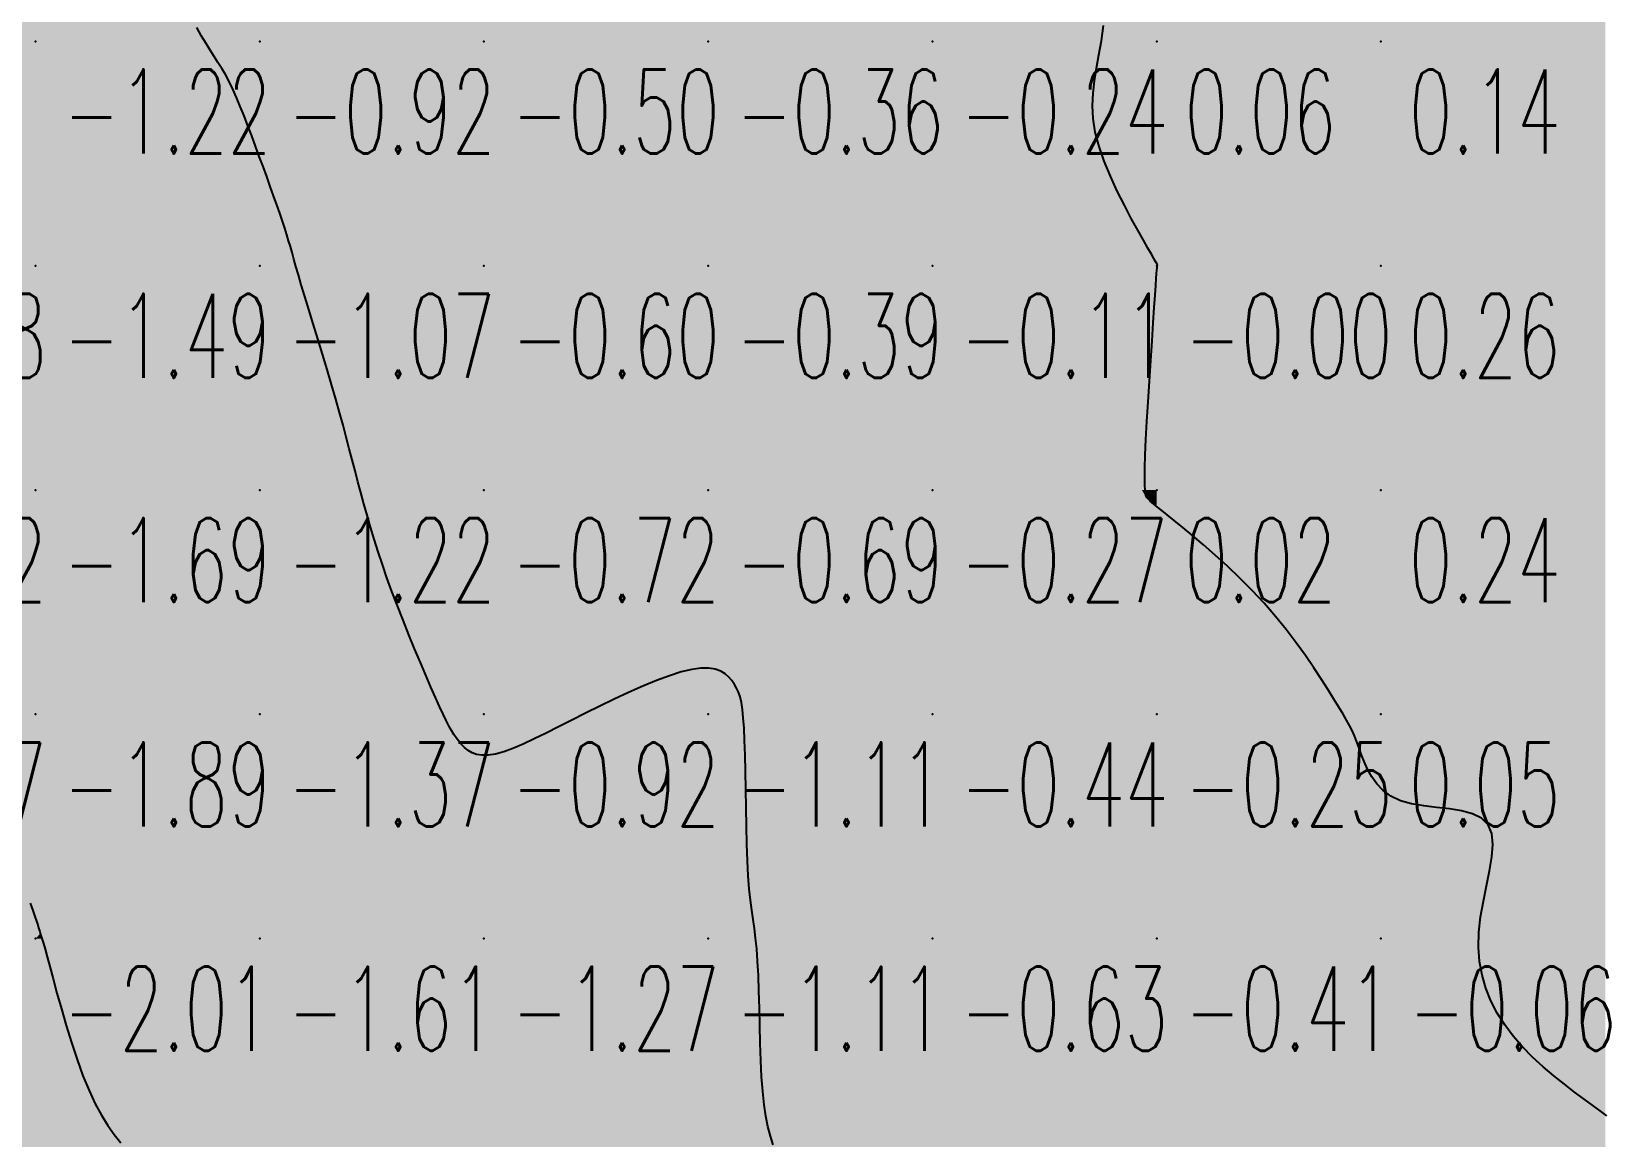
# Model space of a CAD drawing. Header units: millimetres. Extents: x 88261 to 90953, y 390274 to 392322.
# Drawn here: x 90250.1 to 90320, y 391588.4 to 391637.7 of the extents above; entities that cross this region are included whole.
import ezdxf
from ezdxf.enums import TextEntityAlignment as Align

# ---------------------------------------------------------------- set-up
doc = ezdxf.new("R2010")
doc.units = ezdxf.units.MM
doc.header["$LTSCALE"] = 25
for name, color, linetype in [('CN_03_00', 7, 'Continuous'), ('CN_04_00', 242, 'Continuous'), ('COTEAlt', 7, 'Continuous'), ('TN_COLORIAGE', 7, 'Continuous')]:
    doc.layers.add(name, color=color, linetype=linetype)
doc.styles.add('Simplex 1.0', font='Simplex.shx', dxfattribs={"width": 0.99, "height": 2.5})
doc.styles.get("Standard").update_dxf_attribs({"font": 'times.ttf'})

# ---------------------------------------------------------------- blocks, each defined once
blk = doc.blocks.new('COTE')
at = {"color": 0}
blk.add_point((0, 0), dxfattribs=at)
at = {"layer": 'COTEAlt'}
blk.add_attdef('ALT', text='', height=3.75, dxfattribs=at).set_placement((1.25, -1.25), align=Align.TOP_LEFT)

msp = doc.modelspace()

# ---------------------------------------------------------------- linework, layer by layer
at = {"layer": 'CN_03_00', "flags": 128}
for points, elevation in [([(90283.149, 391588.038), (90283.023, 391588.436), (90282.913, 391588.858), (90282.819, 391589.318), (90282.741, 391589.833), (90282.679, 391590.418), (90282.632, 391591.082), (90282.597, 391591.809), (90282.57, 391592.576), (90282.549, 391593.361), (90282.53, 391594.142), (90282.51, 391594.896), (90282.486, 391595.6), (90282.454, 391596.232), (90282.413, 391596.777), (90282.363, 391597.253), (90282.308, 391597.684), (90282.25, 391598.094), (90282.192, 391598.509), (90282.135, 391598.954), (90282.083, 391599.452), (90282.038, 391600.03), (90282.003, 391600.702), (90281.975, 391601.451), (90281.954, 391602.251), (90281.936, 391603.075), (90281.921, 391603.896), (90281.906, 391604.687), (90281.89, 391605.423), (90281.87, 391606.076), (90281.846, 391606.627), (90281.814, 391607.083), (90281.776, 391607.456), (90281.727, 391607.762), (90281.669, 391608.013), (90281.599, 391608.223), (90281.516, 391608.405), (90281.419, 391608.574), (90281.305, 391608.74), (90281.169, 391608.897), (90281.005, 391609.039), (90280.805, 391609.158), (90280.563, 391609.245), (90280.273, 391609.293), (90279.927, 391609.294), (90279.52, 391609.24), (90279.048, 391609.127), (90278.519, 391608.96), (90277.944, 391608.747), (90277.334, 391608.496), (90276.701, 391608.217), (90276.057, 391607.917), (90275.412, 391607.606), (90274.778, 391607.291), (90274.165, 391606.98), (90273.576, 391606.68), (90273.017, 391606.398), (90272.489, 391606.139), (90271.997, 391605.91), (90271.542, 391605.716), (90271.13, 391605.566), (90270.762, 391605.463), (90270.441, 391605.414), (90270.163, 391605.412), (90269.923, 391605.452), (90269.717, 391605.526), (90269.54, 391605.628), (90269.386, 391605.752), (90269.25, 391605.89), (90269.129, 391606.036), (90269.017, 391606.185), (90268.909, 391606.344), (90268.801, 391606.522), (90268.688, 391606.727), (90268.565, 391606.967), (90268.428, 391607.251), (90268.272, 391607.588), (90268.093, 391607.987), (90267.887, 391608.453), (90267.659, 391608.977), (90267.414, 391609.548), (90267.159, 391610.155), (90266.899, 391610.786), (90266.64, 391611.429), (90266.388, 391612.074), (90266.148, 391612.708), (90265.925, 391613.322), (90265.72, 391613.916), (90265.53, 391614.49), (90265.353, 391615.047), (90265.189, 391615.587), (90265.036, 391616.111), (90264.893, 391616.622), (90264.757, 391617.121), (90264.628, 391617.609), (90264.501, 391618.094), (90264.375, 391618.58), (90264.246, 391619.077), (90264.112, 391619.59), (90263.968, 391620.126), (90263.812, 391620.693), (90263.641, 391621.297), (90263.453, 391621.942), (90263.252, 391622.615), (90263.045, 391623.301), (90262.836, 391623.985), (90262.632, 391624.651), (90262.439, 391625.283), (90262.261, 391625.867), (90262.104, 391626.386), (90261.974, 391626.83), (90261.865, 391627.208), (90261.773, 391627.535), (90261.692, 391627.825), (90261.616, 391628.093), (90261.541, 391628.353), (90261.461, 391628.619), (90261.37, 391628.907), (90261.265, 391629.226), (90261.145, 391629.577), (90261.013, 391629.955), (90260.871, 391630.357), (90260.72, 391630.777), (90260.562, 391631.214), (90260.399, 391631.661), (90260.232, 391632.116), (90260.064, 391632.575), (90259.895, 391633.031), (90259.725, 391633.481), (90259.555, 391633.92), (90259.385, 391634.341), (90259.216, 391634.74), (90259.049, 391635.113), (90258.883, 391635.453), (90258.719, 391635.759), (90258.555, 391636.039), (90258.389, 391636.307), (90258.219, 391636.573), (90258.041, 391636.849), (90257.856, 391637.149), (90257.659, 391637.482), (90257.448, 391637.863)], -1), ([(90250.009, 391598.822), (90250.133, 391598.488), (90250.228, 391598.22), (90250.299, 391598.01), (90250.352, 391597.848), (90250.389, 391597.724), (90250.417, 391597.63), (90250.438, 391597.555), (90250.459, 391597.49), (90250.481, 391597.42), (90250.511, 391597.328), (90250.55, 391597.2), (90250.604, 391597.018), (90250.676, 391596.767), (90250.769, 391596.432), (90250.888, 391595.996), (90251.035, 391595.45), (90251.209, 391594.812), (90251.407, 391594.108), (90251.624, 391593.362), (90251.86, 391592.6), (90252.109, 391591.845), (90252.37, 391591.125), (90252.639, 391590.462), (90252.914, 391589.877), (90253.194, 391589.363), (90253.477, 391588.91), (90253.765, 391588.506), (90254.056, 391588.138)], -2)]:
    msp.add_lwpolyline(points, dxfattribs=dict(at, elevation=elevation))
at = {"layer": 'CN_04_00', "flags": 128}
msp.add_lwpolyline([(90320.317, 391589.336), (90320.028, 391589.552), (90319.692, 391589.798), (90319.307, 391590.08), (90318.881, 391590.395), (90318.427, 391590.743), (90317.956, 391591.121), (90317.48, 391591.527), (90317.012, 391591.959), (90316.563, 391592.416), (90316.145, 391592.895), (90315.768, 391593.394), (90315.437, 391593.914), (90315.155, 391594.457), (90314.927, 391595.022), (90314.755, 391595.61), (90314.642, 391596.222), (90314.593, 391596.86), (90314.61, 391597.523), (90314.692, 391598.21), (90314.818, 391598.906), (90314.961, 391599.594), (90315.095, 391600.257), (90315.195, 391600.878), (90315.234, 391601.44), (90315.186, 391601.925), (90315.026, 391602.316), (90314.734, 391602.603), (90314.332, 391602.802), (90313.845, 391602.934), (90313.302, 391603.022), (90312.73, 391603.089), (90312.156, 391603.157), (90311.609, 391603.248), (90311.115, 391603.385), (90310.696, 391603.584), (90310.35, 391603.838), (90310.066, 391604.133), (90309.835, 391604.457), (90309.649, 391604.796), (90309.498, 391605.136), (90309.373, 391605.464), (90309.264, 391605.767), (90309.163, 391606.037), (90309.064, 391606.28), (90308.959, 391606.511), (90308.844, 391606.741), (90308.712, 391606.984), (90308.556, 391607.252), (90308.372, 391607.557), (90308.152, 391607.913), (90307.892, 391608.329), (90307.593, 391608.798), (90307.255, 391609.311), (90306.88, 391609.858), (90306.47, 391610.429), (90306.027, 391611.015), (90305.551, 391611.606), (90305.044, 391612.191), (90304.51, 391612.763), (90303.96, 391613.315), (90303.406, 391613.841), (90302.861, 391614.335), (90302.338, 391614.791), (90301.851, 391615.204), (90301.41, 391615.568), (90301.031, 391615.877), (90300.721, 391616.128), (90300.475, 391616.326), (90300.285, 391616.479), (90300.142, 391616.595), (90300.037, 391616.682), (90299.961, 391616.747), (90299.906, 391616.798), (90299.862, 391616.843), (90299.822, 391616.892), (90299.786, 391616.96), (90299.756, 391617.066), (90299.733, 391617.228), (90299.718, 391617.463), (90299.713, 391617.789), (90299.72, 391618.225), (90299.739, 391618.789), (90299.771, 391619.488), (90299.815, 391620.296), (90299.867, 391621.176), (90299.924, 391622.092), (90299.983, 391623.007), (90300.041, 391623.884), (90300.095, 391624.687), (90300.142, 391625.38), (90300.18, 391625.934), (90300.209, 391626.359), (90300.231, 391626.673), (90300.246, 391626.893), (90300.257, 391627.038), (90300.263, 391627.125), (90300.267, 391627.172), (90300.27, 391627.198), (90300.272, 391627.217), (90300.275, 391627.232), (90300.277, 391627.244), (90300.278, 391627.255), (90300.28, 391627.263), (90300.28, 391627.269), (90300.28, 391627.275), (90300.279, 391627.281), (90300.276, 391627.289), (90300.266, 391627.309), (90300.24, 391627.353), (90300.194, 391627.435), (90300.119, 391627.565), (90300.01, 391627.757), (90299.858, 391628.023), (90299.659, 391628.375), (90299.407, 391628.819), (90299.117, 391629.345), (90298.806, 391629.933), (90298.489, 391630.566), (90298.184, 391631.227), (90297.908, 391631.898), (90297.677, 391632.561), (90297.508, 391633.199), (90297.413, 391633.8), (90297.385, 391634.371), (90297.409, 391634.926), (90297.474, 391635.48), (90297.567, 391636.046), (90297.674, 391636.637), (90297.784, 391637.267), (90297.883, 391637.951)], dxfattribs=at)
at = {"layer": 'TN_COLORIAGE', "color": 101}
for points in [[(90240.249, 391637.239, -1.128), (90250.249, 391637.239, -1.128), (90250.249, 391647.239, -1.128)], [(90240.249, 391647.239, -1.128), (90240.249, 391637.239, -1.128), (90250.249, 391647.239, -1.128)], [(90250.249, 391637.239, -1), (90255.378, 391642.368, -1), (90250.249, 391647.239, -1), (90254.043, 391647.239, -1)], [(90255.378, 391642.368, -1.221), (90257.613, 391637.239, -1.221), (90250.249, 391637.239, -1.221)], [(90240.249, 391627.239, -1.221), (90250.249, 391627.239, -1.221), (90250.249, 391637.239, -1.221)], [(90240.249, 391637.239, -1.221), (90240.249, 391627.239, -1.221), (90250.249, 391637.239, -1.221)], [(90250.249, 391627.239, -1), (90258.859, 391635.85, -1), (90250.249, 391637.239, -1), (90257.613, 391637.239, -1)], [(90250.249, 391627.239, -1), (90258.859, 391635.85, -1), (90260.249, 391627.239, -1), (90260.249, 391632.079, -1)], [(90261.54, 391628.53, -1.074), (90260.249, 391632.079, -1.074), (90260.249, 391627.239, -1.074)], [(90261.54, 391628.53, -1.074), (90261.813, 391627.239, -1.074), (90260.249, 391627.239, -1.074)], [(90240.249, 391618.782, -1.489), (90240.664, 391617.655, -1.489), (90240.249, 391627.239, -1.489), (90250.249, 391627.239, -1.489)], [(90240.92, 391617.239, -1.489), (90240.664, 391617.655, -1.489), (90250.249, 391617.239, -1.489), (90250.249, 391627.239, -1.489)], [(90250.249, 391617.239, -1.074), (90260.249, 391617.239, -1.074), (90260.249, 391627.239, -1.074)], [(90250.249, 391627.239, -1.074), (90250.249, 391617.239, -1.074), (90260.249, 391627.239, -1.074)], [(90260.249, 391617.239, -1), (90263.836, 391620.826, -1), (90260.249, 391627.239, -1), (90261.813, 391627.239, -1)], [(90263.836, 391620.826, -1.223), (90264.689, 391617.239, -1.223), (90260.249, 391617.239, -1.223)], [(90240.92, 391617.239, -1.692), (90243.789, 391610.779, -1.692), (90250.249, 391617.239, -1.692)], [(90246.357, 391607.239, -1.692), (90243.789, 391610.779, -1.692), (90250.249, 391607.239, -1.692), (90250.249, 391617.239, -1.692)], [(90250.249, 391607.239, -1.223), (90260.249, 391607.239, -1.223), (90260.249, 391617.239, -1.223)], [(90250.249, 391617.239, -1.223), (90250.249, 391607.239, -1.223), (90260.249, 391617.239, -1.223)], [(90260.249, 391607.239, -1), (90265.951, 391612.942, -1), (90260.249, 391617.239, -1), (90264.689, 391617.239, -1)], [(90265.951, 391612.942, -1.371), (90268.393, 391607.239, -1.371), (90260.249, 391607.239, -1.371)], [(90280.249, 391609.907, -1.112), (90274.542, 391607.239, -1.112), (90280.249, 391607.239, -1.112)], [(90281.584, 391608.575, -1.112), (90280.249, 391609.907, -1.112), (90280.249, 391607.239, -1.112)], [(90281.584, 391608.575, -1.112), (90281.926, 391607.239, -1.112), (90280.249, 391607.239, -1.112)], [(90246.357, 391607.239, -1.893), (90247.672, 391604.663, -1.893), (90250.249, 391607.239, -1.893)], [(90250.249, 391598.322, -1.893), (90247.672, 391604.663, -1.893), (90250.249, 391607.239, -1.893)], [(90250.249, 391598.322, -1.371), (90250.452, 391597.443, -1.371), (90250.249, 391607.239, -1.371), (90260.249, 391607.239, -1.371)], [(90250.573, 391597.239, -1.371), (90250.452, 391597.443, -1.371), (90260.249, 391597.239, -1.371), (90260.249, 391607.239, -1.371)], [(90260.249, 391597.239, -1), (90269.033, 391606.024, -1), (90260.249, 391607.239, -1), (90268.393, 391607.239, -1)], [(90270.249, 391597.239, -1.112), (90280.249, 391597.239, -1.112), (90280.249, 391607.239, -1.112)], [(90270.249, 391597.239, -1), (90270.249, 391604.879, -1), (90280.249, 391607.239, -1), (90274.542, 391607.239, -1)], [(90280.249, 391597.239, -1), (90281.934, 391598.925, -1), (90280.249, 391607.239, -1), (90281.926, 391607.239, -1)], [(90260.249, 391597.239, -1), (90269.033, 391606.024, -1), (90270.249, 391597.239, -1), (90270.249, 391604.879, -1)], [(90281.934, 391598.925, -1.113), (90282.569, 391597.239, -1.113), (90280.249, 391597.239, -1.113)], [(90250.573, 391597.239, -1.611), (90252.583, 391589.573, -1.611), (90260.249, 391597.239, -1.611)], [(90254.93, 391587.239, -1.611), (90252.583, 391589.573, -1.611), (90260.249, 391587.239, -1.611), (90260.249, 391597.239, -1.611)], [(90260.249, 391587.239, -1.274), (90270.249, 391587.239, -1.274), (90270.249, 391597.239, -1.274)], [(90260.249, 391597.239, -1.274), (90260.249, 391587.239, -1.274), (90270.249, 391597.239, -1.274)], [(90270.249, 391587.239, -1.113), (90280.249, 391587.239, -1.113), (90280.249, 391597.239, -1.113)], [(90270.249, 391597.239, -1.113), (90270.249, 391587.239, -1.113), (90280.249, 391597.239, -1.113)], [(90280.249, 391597.239, -1), (90282.569, 391597.239, -1), (90280.249, 391587.239, -1), (90282.517, 391589.508, -1)], [(90282.517, 391589.508, -1.11), (90283.439, 391587.239, -1.11), (90280.249, 391587.239, -1.11)]]:
    msp.add_solid(points, dxfattribs=at)
at = {"layer": 'TN_COLORIAGE', "color": 91}
for points in [[(90257.613, 391637.239, -0.79), (90255.378, 391642.368, -0.79), (90260.249, 391637.239, -0.79), (90260.249, 391647.239, -0.79)], [(90260.249, 391637.239, -0.505), (90270.249, 391637.239, -0.505), (90270.249, 391647.239, -0.505)], [(90260.249, 391647.239, -0.505), (90260.249, 391637.239, -0.505), (90270.249, 391647.239, -0.505)], [(90270.249, 391637.239, -0.351), (90280.249, 391637.239, -0.351), (90280.249, 391647.239, -0.351)], [(90270.249, 391647.239, -0.351), (90270.249, 391637.239, -0.351), (90280.249, 391647.239, -0.351)], [(90280.249, 391637.239, -0.311), (90290.249, 391637.239, -0.311), (90290.249, 391647.239, -0.311)], [(90280.249, 391647.239, -0.311), (90280.249, 391637.239, -0.311), (90290.249, 391647.239, -0.311)], [(90290.249, 391647.239), (90298.511, 391647.239), (90290.249, 391637.239), (90298.099, 391645.09)], [(90298.099, 391645.09, -0.239), (90298.133, 391637.239, -0.239), (90290.249, 391637.239, -0.239)], [(90257.613, 391637.239, -0.921), (90258.859, 391635.85, -0.921), (90260.249, 391637.239, -0.921)], [(90260.249, 391632.079, -0.921), (90258.859, 391635.85, -0.921), (90260.249, 391637.239, -0.921)], [(90260.249, 391632.079, -0.5), (90261.54, 391628.53, -0.5), (90260.249, 391637.239, -0.5), (90270.249, 391637.239, -0.5)], [(90261.813, 391627.239, -0.5), (90261.54, 391628.53, -0.5), (90270.249, 391627.239, -0.5), (90270.249, 391637.239, -0.5)], [(90270.249, 391627.239, -0.365), (90280.249, 391627.239, -0.365), (90280.249, 391637.239, -0.365)], [(90270.249, 391637.239, -0.365), (90270.249, 391627.239, -0.365), (90280.249, 391637.239, -0.365)], [(90280.249, 391627.239, -0.239), (90290.249, 391627.239, -0.239), (90290.249, 391637.239, -0.239)], [(90280.249, 391637.239, -0.239), (90280.249, 391627.239, -0.239), (90290.249, 391637.239, -0.239)], [(90290.249, 391637.239), (90298.133, 391637.239), (90290.249, 391627.239), (90296.667, 391633.657)], [(90290.249, 391627.239), (90296.667, 391633.657), (90300.249, 391627.239), (90300.249, 391627.328)], [(90261.813, 391627.239, -0.601), (90263.836, 391620.826, -0.601), (90270.249, 391627.239, -0.601)], [(90264.689, 391617.239, -0.601), (90263.836, 391620.826, -0.601), (90270.249, 391617.239, -0.601), (90270.249, 391627.239, -0.601)], [(90270.249, 391617.239, -0.389), (90280.249, 391617.239, -0.389), (90280.249, 391627.239, -0.389)], [(90270.249, 391627.239, -0.389), (90270.249, 391617.239, -0.389), (90280.249, 391627.239, -0.389)], [(90280.249, 391617.239, -0.115), (90290.249, 391617.239, -0.115), (90290.249, 391627.239, -0.115)], [(90280.249, 391627.239, -0.115), (90280.249, 391617.239, -0.115), (90290.249, 391627.239, -0.115)], [(90290.249, 391627.239, -0.001), (90290.249, 391617.239, -0.001), (90300.249, 391627.239, -0.001)], [(90290.249, 391617.239), (90299.588, 391617.239), (90300.249, 391627.239), (90300.249, 391626.95)], [(90300.289, 391627.28, -0.001), (90300.249, 391627.328, -0.001), (90300.249, 391627.239, -0.001)], [(90300.27, 391627.239, -0.001), (90300.289, 391627.28, -0.001), (90300.249, 391627.239, -0.001)], [(90300.27, 391627.239, -0.001), (90300.249, 391626.95, -0.001), (90300.249, 391627.239, -0.001)], [(90264.689, 391617.239, -0.72), (90265.951, 391612.942, -0.72), (90270.249, 391617.239, -0.72)], [(90268.393, 391607.239, -0.72), (90265.951, 391612.942, -0.72), (90270.249, 391607.239, -0.72), (90270.249, 391617.239, -0.72)], [(90274.542, 391607.239, -0.691), (90280.249, 391609.907, -0.691), (90270.249, 391607.239, -0.691), (90280.249, 391617.239, -0.691)], [(90270.249, 391617.239, -0.691), (90270.249, 391607.239, -0.691), (90280.249, 391617.239, -0.691)], [(90280.249, 391609.907, -0.271), (90281.584, 391608.575, -0.271), (90280.249, 391617.239, -0.271), (90290.249, 391617.239, -0.271)], [(90281.926, 391607.239, -0.271), (90281.584, 391608.575, -0.271), (90290.249, 391607.239, -0.271), (90290.249, 391617.239, -0.271)], [(90290.249, 391607.239), (90299.833, 391616.824), (90290.249, 391617.239), (90299.588, 391617.239)], [(90290.249, 391607.239), (90299.833, 391616.824), (90300.249, 391607.239), (90300.249, 391616.523)], [(90305.356, 391612.347, -0.248), (90300.249, 391616.523, -0.248), (90300.249, 391607.239, -0.248)], [(90305.356, 391612.347, -0.248), (90308.593, 391607.239, -0.248), (90300.249, 391607.239, -0.248)], [(90268.393, 391607.239, -0.915), (90269.033, 391606.024, -0.915), (90270.249, 391607.239, -0.915)], [(90270.249, 391604.879, -0.915), (90269.033, 391606.024, -0.915), (90270.249, 391607.239, -0.915)], [(90274.542, 391607.239, -0.915), (90270.249, 391604.879, -0.915), (90270.249, 391607.239, -0.915)], [(90281.926, 391607.239, -0.442), (90281.934, 391598.925, -0.442), (90290.249, 391607.239, -0.442)], [(90282.569, 391597.239, -0.442), (90281.934, 391598.925, -0.442), (90290.249, 391597.239, -0.442), (90290.249, 391607.239, -0.442)], [(90290.249, 391607.239, -0.248), (90290.249, 391597.239, -0.248), (90300.249, 391607.239, -0.248)], [(90290.249, 391597.239, -0.248), (90300.249, 391597.239, -0.248), (90300.249, 391607.239, -0.248)], [(90300.249, 391597.239), (90309.186, 391606.177), (90300.249, 391607.239), (90308.593, 391607.239)], [(90300.249, 391597.239), (90309.186, 391606.177), (90310.249, 391597.239), (90310.249, 391602.658)], [(90310.249, 391602.658, -0.058), (90316.51, 391603.5, -0.058), (90310.249, 391597.239, -0.058)], [(90313.866, 391597.239, -0.058), (90316.51, 391603.5, -0.058), (90310.249, 391597.239, -0.058)], [(90283.439, 391587.239, -0.626), (90282.517, 391589.508, -0.626), (90290.249, 391587.239, -0.626), (90290.249, 391597.239, -0.626)], [(90282.517, 391589.508, -0.626), (90282.569, 391597.239, -0.626), (90290.249, 391597.239, -0.626)], [(90290.249, 391597.239, -0.414), (90290.249, 391587.239, -0.414), (90300.249, 391597.239, -0.414)], [(90290.249, 391587.239, -0.414), (90300.249, 391587.239, -0.414), (90300.249, 391597.239, -0.414)], [(90300.249, 391597.239, -0.058), (90300.249, 391587.239, -0.058), (90310.249, 391597.239, -0.058)], [(90300.249, 391587.239, -0.058), (90310.249, 391587.239, -0.058), (90310.249, 391597.239, -0.058)], [(90310.249, 391587.239), (90315.688, 391592.679), (90310.249, 391597.239), (90313.866, 391597.239)], [(90310.249, 391587.239), (90315.688, 391592.679), (90320.249, 391587.239), (90320.249, 391589.413)]]:
    msp.add_solid(points, dxfattribs=at)
at = {"layer": 'TN_COLORIAGE', "color": 81}
for points in [[(90298.133, 391637.239, 0.065), (90298.099, 391645.09, 0.065), (90300.249, 391637.239, 0.065), (90300.249, 391647.239, 0.065)], [(90300.249, 391647.239, 0.115), (90300.249, 391637.239, 0.115), (90310.249, 391647.239, 0.115)], [(90300.249, 391637.239, 0.115), (90310.249, 391637.239, 0.115), (90310.249, 391647.239, 0.115)], [(90310.249, 391647.239, 0.347), (90310.249, 391637.239, 0.347), (90320.249, 391647.239, 0.347)], [(90310.249, 391637.239, 0.347), (90320.249, 391637.239, 0.347), (90320.249, 391647.239, 0.347)], [(90296.667, 391633.657, 0.064), (90298.133, 391637.239, 0.064), (90300.249, 391637.239, 0.064)], [(90300.249, 391627.328, 0.064), (90296.667, 391633.657, 0.064), (90300.249, 391637.239, 0.064)], [(90300.249, 391627.328, 0.141), (90300.289, 391627.28, 0.141), (90300.249, 391637.239, 0.141), (90310.249, 391637.239, 0.141)], [(90300.289, 391627.28, 0.264), (90300.27, 391627.239, 0.264), (90310.249, 391637.239, 0.264), (90310.249, 391627.239, 0.264)], [(90310.249, 391637.239, 0.247), (90310.249, 391627.239, 0.247), (90320.249, 391637.239, 0.247)], [(90310.249, 391627.239, 0.247), (90320.249, 391627.239, 0.247), (90320.249, 391637.239, 0.247)], [(90300.249, 391626.95, 0.264), (90300.27, 391627.239, 0.264), (90300.249, 391617.239, 0.264), (90310.249, 391627.239, 0.264)], [(90300.249, 391617.239, 0.264), (90310.249, 391617.239, 0.264), (90310.249, 391627.239, 0.264)], [(90310.249, 391627.239, 0.132), (90310.249, 391617.239, 0.132), (90320.249, 391627.239, 0.132)], [(90310.249, 391617.239, 0.132), (90320.249, 391617.239, 0.132), (90320.249, 391627.239, 0.132)], [(90300.249, 391626.95, 0.019), (90299.588, 391617.239, 0.019), (90300.249, 391617.239, 0.019)], [(90299.588, 391617.239, 0.019), (90299.833, 391616.824, 0.019), (90300.249, 391617.239, 0.019)], [(90300.249, 391616.523, 0.019), (90299.833, 391616.824, 0.019), (90300.249, 391617.239, 0.019)], [(90300.249, 391616.523, 0.238), (90305.356, 391612.347, 0.238), (90300.249, 391617.239, 0.238), (90310.249, 391617.239, 0.238)], [(90308.593, 391607.239, 0.238), (90305.356, 391612.347, 0.238), (90310.249, 391607.239, 0.238), (90310.249, 391617.239, 0.238)], [(90310.249, 391617.239, 0.059), (90310.249, 391607.239, 0.059), (90320.249, 391617.239, 0.059)], [(90310.249, 391607.239, 0.059), (90320.249, 391607.239, 0.059), (90320.249, 391617.239, 0.059)], [(90308.593, 391607.239, 0.049), (90309.186, 391606.177, 0.049), (90310.249, 391607.239, 0.049)], [(90310.249, 391602.658, 0.049), (90309.186, 391606.177, 0.049), (90310.249, 391607.239, 0.049)], [(90316.51, 391603.5, 0.049), (90310.249, 391602.658, 0.049), (90320.249, 391607.239, 0.049), (90310.249, 391607.239, 0.049)], [(90316.51, 391603.5, 0.103), (90313.866, 391597.239, 0.103), (90320.249, 391607.239, 0.103), (90320.249, 391597.239, 0.103)], [(90313.866, 391597.239, 0.103), (90315.688, 391592.679, 0.103), (90320.249, 391597.239, 0.103)], [(90320.249, 391589.413, 0.103), (90315.688, 391592.679, 0.103), (90320.249, 391597.239, 0.103)]]:
    msp.add_solid(points, dxfattribs=at)
at = {"layer": 'TN_COLORIAGE', "color": 111}
for points in [[(90240.249, 391597.239, -2), (90247.672, 391604.663, -2), (90250.249, 391597.239, -2), (90250.249, 391598.322, -2)], [(90250.452, 391597.443, -2.013), (90250.249, 391598.322, -2.013), (90250.249, 391597.239, -2.013)], [(90240.249, 391587.239, -2.013), (90250.249, 391587.239, -2.013), (90250.249, 391597.239, -2.013)], [(90240.249, 391597.239, -2.013), (90240.249, 391587.239, -2.013), (90250.249, 391597.239, -2.013)], [(90250.452, 391597.443, -2.013), (90250.573, 391597.239, -2.013), (90250.249, 391597.239, -2.013)], [(90250.249, 391587.239, -2), (90252.583, 391589.573, -2), (90250.249, 391597.239, -2), (90250.573, 391597.239, -2)], [(90252.583, 391589.573, -2.118), (90254.93, 391587.239, -2.118), (90250.249, 391587.239, -2.118)]]:
    msp.add_solid(points, dxfattribs=at)

# ---------------------------------------------------------------- block references
at = {"layer": 'COTEAlt'}
ref = msp.add_blockref('COTE', (90250.249, 391637.239), dxfattribs=at)
ref.add_attrib('ALT', '-1.22', dxfattribs={"height": 3.75, "style": 'Simplex 1.0', "width": 0.6}).set_placement((90251.499, 391635.989), align=Align.TOP_LEFT)
ref = msp.add_blockref('COTE', (90260.249, 391637.239), dxfattribs=at)
ref.add_attrib('ALT', '-0.92', dxfattribs={"height": 3.75, "style": 'Simplex 1.0', "width": 0.6}).set_placement((90261.499, 391635.989), align=Align.TOP_LEFT)
ref = msp.add_blockref('COTE', (90270.249, 391637.239), dxfattribs=at)
ref.add_attrib('ALT', '-0.50', dxfattribs={"height": 3.75, "style": 'Simplex 1.0', "width": 0.6}).set_placement((90271.499, 391635.989), align=Align.TOP_LEFT)
ref = msp.add_blockref('COTE', (90280.249, 391637.239), dxfattribs=at)
ref.add_attrib('ALT', '-0.36', dxfattribs={"height": 3.75, "style": 'Simplex 1.0', "width": 0.6}).set_placement((90281.499, 391635.989), align=Align.TOP_LEFT)
ref = msp.add_blockref('COTE', (90290.249, 391637.239), dxfattribs=at)
ref.add_attrib('ALT', '-0.24', dxfattribs={"height": 3.75, "style": 'Simplex 1.0', "width": 0.6}).set_placement((90291.499, 391635.989), align=Align.TOP_LEFT)
ref = msp.add_blockref('COTE', (90300.249, 391637.239), dxfattribs=at)
ref.add_attrib('ALT', '0.06', dxfattribs={"height": 3.75, "style": 'Simplex 1.0', "width": 0.6}).set_placement((90301.499, 391635.989), align=Align.TOP_LEFT)
ref = msp.add_blockref('COTE', (90310.249, 391637.239), dxfattribs=at)
ref.add_attrib('ALT', '0.14', dxfattribs={"height": 3.75, "style": 'Simplex 1.0', "width": 0.6}).set_placement((90311.499, 391635.989), align=Align.TOP_LEFT)
ref = msp.add_blockref('COTE', (90240.249, 391627.239), dxfattribs=at)
ref.add_attrib('ALT', '-1.88', dxfattribs={"height": 3.75, "style": 'Simplex 1.0', "width": 0.6}).set_placement((90241.499, 391625.989), align=Align.TOP_LEFT)
ref = msp.add_blockref('COTE', (90250.249, 391627.239), dxfattribs=at)
ref.add_attrib('ALT', '-1.49', dxfattribs={"height": 3.75, "style": 'Simplex 1.0', "width": 0.6}).set_placement((90251.499, 391625.989), align=Align.TOP_LEFT)
ref = msp.add_blockref('COTE', (90260.249, 391627.239), dxfattribs=at)
ref.add_attrib('ALT', '-1.07', dxfattribs={"height": 3.75, "style": 'Simplex 1.0', "width": 0.6}).set_placement((90261.499, 391625.989), align=Align.TOP_LEFT)
ref = msp.add_blockref('COTE', (90270.249, 391627.239), dxfattribs=at)
ref.add_attrib('ALT', '-0.60', dxfattribs={"height": 3.75, "style": 'Simplex 1.0', "width": 0.6}).set_placement((90271.499, 391625.989), align=Align.TOP_LEFT)
ref = msp.add_blockref('COTE', (90280.249, 391627.239), dxfattribs=at)
ref.add_attrib('ALT', '-0.39', dxfattribs={"height": 3.75, "style": 'Simplex 1.0', "width": 0.6}).set_placement((90281.499, 391625.989), align=Align.TOP_LEFT)
ref = msp.add_blockref('COTE', (90290.249, 391627.239), dxfattribs=at)
ref.add_attrib('ALT', '-0.11', dxfattribs={"height": 3.75, "style": 'Simplex 1.0', "width": 0.6}).set_placement((90291.499, 391625.989), align=Align.TOP_LEFT)
ref = msp.add_blockref('COTE', (90300.249, 391627.239), dxfattribs=at)
ref.add_attrib('ALT', '-0.00', dxfattribs={"height": 3.75, "style": 'Simplex 1.0', "width": 0.6}).set_placement((90301.499, 391625.989), align=Align.TOP_LEFT)
ref = msp.add_blockref('COTE', (90310.249, 391627.239), dxfattribs=at)
ref.add_attrib('ALT', '0.26', dxfattribs={"height": 3.75, "style": 'Simplex 1.0', "width": 0.6}).set_placement((90311.499, 391625.989), align=Align.TOP_LEFT)
ref = msp.add_blockref('COTE', (90240.249, 391617.239), dxfattribs=at)
ref.add_attrib('ALT', '-2.02', dxfattribs={"height": 3.75, "style": 'Simplex 1.0', "width": 0.6}).set_placement((90241.499, 391615.989), align=Align.TOP_LEFT)
ref = msp.add_blockref('COTE', (90250.249, 391617.239), dxfattribs=at)
ref.add_attrib('ALT', '-1.69', dxfattribs={"height": 3.75, "style": 'Simplex 1.0', "width": 0.6}).set_placement((90251.499, 391615.989), align=Align.TOP_LEFT)
ref = msp.add_blockref('COTE', (90260.249, 391617.239), dxfattribs=at)
ref.add_attrib('ALT', '-1.22', dxfattribs={"height": 3.75, "style": 'Simplex 1.0', "width": 0.6}).set_placement((90261.499, 391615.989), align=Align.TOP_LEFT)
ref = msp.add_blockref('COTE', (90270.249, 391617.239), dxfattribs=at)
ref.add_attrib('ALT', '-0.72', dxfattribs={"height": 3.75, "style": 'Simplex 1.0', "width": 0.6}).set_placement((90271.499, 391615.989), align=Align.TOP_LEFT)
ref = msp.add_blockref('COTE', (90280.249, 391617.239), dxfattribs=at)
ref.add_attrib('ALT', '-0.69', dxfattribs={"height": 3.75, "style": 'Simplex 1.0', "width": 0.6}).set_placement((90281.499, 391615.989), align=Align.TOP_LEFT)
ref = msp.add_blockref('COTE', (90290.249, 391617.239), dxfattribs=at)
ref.add_attrib('ALT', '-0.27', dxfattribs={"height": 3.75, "style": 'Simplex 1.0', "width": 0.6}).set_placement((90291.499, 391615.989), align=Align.TOP_LEFT)
ref = msp.add_blockref('COTE', (90300.249, 391617.239), dxfattribs=at)
ref.add_attrib('ALT', '0.02', dxfattribs={"height": 3.75, "style": 'Simplex 1.0', "width": 0.6}).set_placement((90301.499, 391615.989), align=Align.TOP_LEFT)
ref = msp.add_blockref('COTE', (90310.249, 391617.239), dxfattribs=at)
ref.add_attrib('ALT', '0.24', dxfattribs={"height": 3.75, "style": 'Simplex 1.0', "width": 0.6}).set_placement((90311.499, 391615.989), align=Align.TOP_LEFT)
ref = msp.add_blockref('COTE', (90240.249, 391607.239), dxfattribs=at)
ref.add_attrib('ALT', '-2.17', dxfattribs={"height": 3.75, "style": 'Simplex 1.0', "width": 0.6}).set_placement((90241.499, 391605.989), align=Align.TOP_LEFT)
ref = msp.add_blockref('COTE', (90250.249, 391607.239), dxfattribs=at)
ref.add_attrib('ALT', '-1.89', dxfattribs={"height": 3.75, "style": 'Simplex 1.0', "width": 0.6}).set_placement((90251.499, 391605.989), align=Align.TOP_LEFT)
ref = msp.add_blockref('COTE', (90260.249, 391607.239), dxfattribs=at)
ref.add_attrib('ALT', '-1.37', dxfattribs={"height": 3.75, "style": 'Simplex 1.0', "width": 0.6}).set_placement((90261.499, 391605.989), align=Align.TOP_LEFT)
ref = msp.add_blockref('COTE', (90270.249, 391607.239), dxfattribs=at)
ref.add_attrib('ALT', '-0.92', dxfattribs={"height": 3.75, "style": 'Simplex 1.0', "width": 0.6}).set_placement((90271.499, 391605.989), align=Align.TOP_LEFT)
ref = msp.add_blockref('COTE', (90280.249, 391607.239), dxfattribs=at)
ref.add_attrib('ALT', '-1.11', dxfattribs={"height": 3.75, "style": 'Simplex 1.0', "width": 0.6}).set_placement((90281.499, 391605.989), align=Align.TOP_LEFT)
ref = msp.add_blockref('COTE', (90290.249, 391607.239), dxfattribs=at)
ref.add_attrib('ALT', '-0.44', dxfattribs={"height": 3.75, "style": 'Simplex 1.0', "width": 0.6}).set_placement((90291.499, 391605.989), align=Align.TOP_LEFT)
ref = msp.add_blockref('COTE', (90300.249, 391607.239), dxfattribs=at)
ref.add_attrib('ALT', '-0.25', dxfattribs={"height": 3.75, "style": 'Simplex 1.0', "width": 0.6}).set_placement((90301.499, 391605.989), align=Align.TOP_LEFT)
ref = msp.add_blockref('COTE', (90310.249, 391607.239), dxfattribs=at)
ref.add_attrib('ALT', '0.05', dxfattribs={"height": 3.75, "style": 'Simplex 1.0', "width": 0.6}).set_placement((90311.499, 391605.989), align=Align.TOP_LEFT)
ref = msp.add_blockref('COTE', (90250.249, 391597.239), dxfattribs=at)
ref.add_attrib('ALT', '-2.01', dxfattribs={"height": 3.75, "style": 'Simplex 1.0', "width": 0.6}).set_placement((90251.499, 391595.989), align=Align.TOP_LEFT)
ref = msp.add_blockref('COTE', (90260.249, 391597.239), dxfattribs=at)
ref.add_attrib('ALT', '-1.61', dxfattribs={"height": 3.75, "style": 'Simplex 1.0', "width": 0.6}).set_placement((90261.499, 391595.989), align=Align.TOP_LEFT)
ref = msp.add_blockref('COTE', (90270.249, 391597.239), dxfattribs=at)
ref.add_attrib('ALT', '-1.27', dxfattribs={"height": 3.75, "style": 'Simplex 1.0', "width": 0.6}).set_placement((90271.499, 391595.989), align=Align.TOP_LEFT)
ref = msp.add_blockref('COTE', (90280.249, 391597.239), dxfattribs=at)
ref.add_attrib('ALT', '-1.11', dxfattribs={"height": 3.75, "style": 'Simplex 1.0', "width": 0.6}).set_placement((90281.499, 391595.989), align=Align.TOP_LEFT)
ref = msp.add_blockref('COTE', (90290.249, 391597.239), dxfattribs=at)
ref.add_attrib('ALT', '-0.63', dxfattribs={"height": 3.75, "style": 'Simplex 1.0', "width": 0.6}).set_placement((90291.499, 391595.989), align=Align.TOP_LEFT)
ref = msp.add_blockref('COTE', (90300.249, 391597.239), dxfattribs=at)
ref.add_attrib('ALT', '-0.41', dxfattribs={"height": 3.75, "style": 'Simplex 1.0', "width": 0.6}).set_placement((90301.499, 391595.989), align=Align.TOP_LEFT)
ref = msp.add_blockref('COTE', (90310.249, 391597.239), dxfattribs=at)
ref.add_attrib('ALT', '-0.06', dxfattribs={"height": 3.75, "style": 'Simplex 1.0', "width": 0.6}).set_placement((90311.499, 391595.989), align=Align.TOP_LEFT)

doc.saveas('drawing.dxf')
